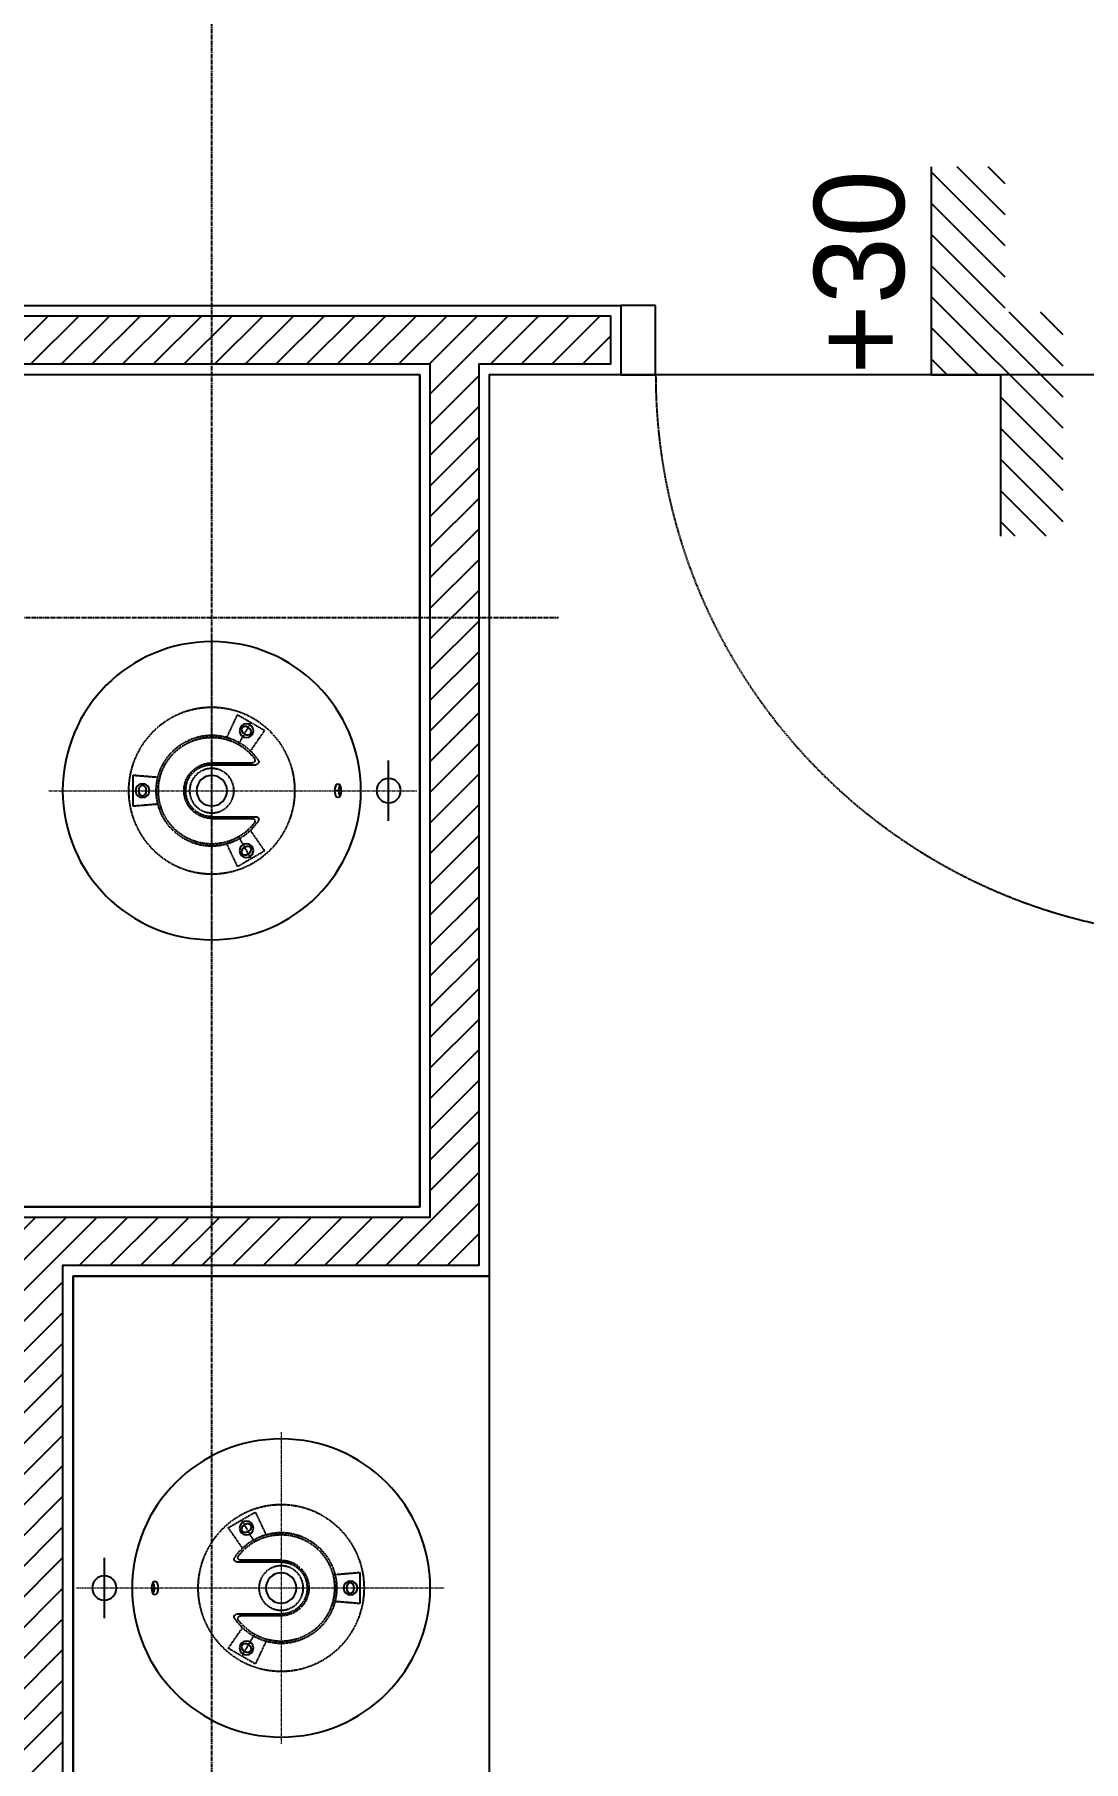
# Model space of a CAD drawing. Header units: inches. Extents: x 1721084 to 1854744, y 225101 to 488646.
# Drawn here: x 1830160 to 1831673, y 302026 to 304517 of the extents above; entities that cross this region are included whole.
import ezdxf
from ezdxf.enums import TextEntityAlignment as Align

# ---------------------------------------------------------------- set-up
doc = ezdxf.new("R2010")
doc.units = ezdxf.units.IN
doc.header["$MEASUREMENT"] = 0
for name, pattern in [('X-PL-T3$0$X-GRID-TYPICAL$0$CENTER2', [1.125, 0.75, -0.125, 0.125, -0.125]), ('X-PL-T3$0$X-WC-ME_3_5$0$CENTER', [6, 3, -1, 1, -1]), ('X-PL-T3$0$X-WC-ME_3_5$0$DASHED', [0.75, 0.5, -0.25]), ('X-PL-T3$0$X-WC-ME_3_5$0$DASHEDX2', [1.5, 1, -0.5])]:
    doc.linetypes.add(name, pattern=pattern)
for name, color, linetype in [('X-PL-T3$0$A-XREF', 250, 'Continuous'), ('X-PL-T3$0$X-GRID-TYPICAL$0$A-GRID', 250, 'X-PL-T3$0$X-GRID-TYPICAL$0$CENTER2'), ('X-PL-T3$0$X-PL-T3$0$A-ANNO-COTE', 250, 'Continuous'), ('X-PL-T3$0$X-PL-T3$0$A-XREF', 250, 'Continuous'), ('X-PL-T3$0$X-WC-ME_3_5$0$A-FLOR', 12, 'Continuous'), ('X-PL-T3$0$X-WC-ME_3_5$0$A-FLOR-DOOR', 32, 'Continuous'), ('X-PL-T3$0$X-WC-ME_3_5$0$A-FLOR-PATT', 250, 'Continuous'), ('X-PL-T3$0$X-WC-ME_3_5$0$A-FLOR-WALL', 7, 'Continuous'), ('X-PL-T3$0$X-WC-ME_3_5$0$A-FLOR-WALL-FNSH', 16, 'Continuous'), ('X-PL-T3$0$X-WC-ME_3_5$0$A-FURN-EQPM', 49, 'Continuous')]:
    doc.layers.add(name, color=color, linetype=linetype)
doc.styles.add('X-PL-T3$0$X-PL-T3$0$ARIAL', font='arial.ttf')
doc.styles.add('X-PL-T3$0$X-PL-T3$0$HDUNGARC', font='vn_vni.shx')

# ---------------------------------------------------------------- blocks, each defined once
blk = doc.blocks.new('X-PL-T3$0$X-GRID-TYPICAL')
at = {"layer": 'X-PL-T3$0$X-GRID-TYPICAL$0$A-GRID', "ltscale": 8}
for p, q in [((15100.00000000003, -3650.000000000033), (15100.00000000002, 14420.00771470643)), ((-3599.99999999984, 2050.000000000011), (15600.00000000018, 2050.000000000011))]:
    blk.add_line(p, q, dxfattribs=at)
blk = doc.blocks.new('*U323')
h = blk.add_hatch()
h.set_pattern_fill('ANSI31', color=8, scale=0.3, angle=90, style=0)
h.set_pattern_definition([(135, (-7.99988500187328, -2.701742475610145), (-0.6735192090801866, -0.6735192090801864), [])])
h.paths.add_polyline_path([(-8.99988500187328, 2.999991874275336), (-8.999885001873167, -0.2017450536189642), (-2.701737981551444, -0.2017450536190353), (-2.701737981551218, -2.70174247561006), (6.982453504313768, -2.701742475610145), (6.982453504313768, 0), (0, 0), (0, 3.000001160833078)])
blk.add_lwpolyline([(-8.99988500187328, 2.999991874275336), (0, 3.000001160833078), (0, 0), (6.982453504313768, 0)])
at = {"style": 'X-PL-T3$0$X-PL-T3$0$ARIAL', "width": 0.8}
blk.add_attdef('SETDOWN', (0.5, 0.5), '', height=2.5, dxfattribs=at)
blk = doc.blocks.new('*U377')
blk.add_lwpolyline([(-810, 0), (-770, 0), (-770, 810.0000033719261), (-810, 810.0000033719261)], close=True)
at = {"color": 0}
for points in [[(-810, -100.0000005913898), (-860, -100.0000005913898), (-860, 0), (-810, 0)], [(0, -100.0000005913898), (50, -100.0000005913898), (50, 0), (0, 0)]]:
    blk.add_lwpolyline(points, close=True, dxfattribs=at)
at = {"color": 8, "linetype": 'X-PL-T3$0$X-WC-ME_3_5$0$DASHEDX2'}
blk.add_arc((-811.793547901827, -0.7172682957170764), 811.7938132494513, 0.0463257464177674, 87.04893910823775, dxfattribs=at)
blk = doc.blocks.new('X-PL-T3$0$X-WC-ME_3_5$0$lavabo am plan')
at = {"linetype": 'X-PL-T3$0$X-WC-ME_3_5$0$CENTER', "lineweight": 13, "ltscale": 0.3}
for p, q in [((0, 235), (0, -295.694780149819)), ((224.9999999999996, -5.68e-14), (-225, 0))]:
    blk.add_line(p, q, dxfattribs=at)
at = {"linetype": 'X-PL-T3$0$X-WC-ME_3_5$0$DASHED'}
for p, q in [((-22.50000000000182, 113.4618301174669), (-19.50000000000182, 77.58704788816249)), ((22.5, 113.4618301174669), (-22.50000000000182, 113.4618301174669)), ((19.5, 77.58704788816249), (22.5, 113.4618301174669)), ((-40, 0), (-40, -58.24946351684229)), ((-37.5, 0), (-37.5, -63.66906627240495)), ((-76.94235447579013, -21.90602857028352), (-109.5108272416019, -37.24534347358167)), ((37.5, -5.68e-14), (37.49999999999818, -63.66906627240495)), ((40, -5.68e-14), (40, -58.24946351684229)), ((109.5108272416, -37.24534347358173), (76.94235447578649, -21.90602857028358)), ((-109.5108272416019, -37.24534347358167), (-87.01082724160005, -76.21648664388158)), ((-66.68395609140316, -38.5), (-98.26082724160187, -56.73091505873344)), ((66.68395609140134, -38.50000000000007), (98.26082724160005, -56.7309150587335)), ((87.01082724160005, -76.2164866438816), (109.5108272416, -37.24534347358173)), ((-87.01082724160005, -76.21648664388158), (-57.44235447579011, -55.68101931787714)), ((57.44235447578649, -55.68101931787714), (87.01082724160005, -76.2164866438816))]:
    blk.add_line(p, q, dxfattribs=at)
for p, q in [((0, -187), (0, -177)), ((43.57843161993878, -255), (-43.57843161994241, -255))]:
    blk.add_line(p, q)
for centre, radius in [((0, 0), 215), ((0, 99.8815965698068), 10), ((0, 0), 21.99999999999977), ((-86.50000000000182, -49.9407982849025), 10), ((86.5, -49.94079828490253), 10), ((0, -255), 17.5)]:
    blk.add_circle(centre, radius)
for radius in [120, 32]:
    blk.add_circle((0, 0), radius, dxfattribs=at)
for centre, radius, start, end in [((0, 0), 79.9999999999999, 303.0966261775171, 236.9033738224829), ((0, 0), 76.99999999999987, 307.0663690967216, 232.9336309032783), ((0, 0), 39.99999999999989, 0, 180), ((0, 0), 37.49999999999977, 0, 180), ((-44, -58.24946351684229), 4, 232.9336309032783, 0), ((-41.5, -63.66906627240495), 4, 236.9033738224829, 0), ((41.49999999999818, -63.66906627240495), 4, 180, 303.0966261775171), ((44, -58.24946351684229), 4, 180, 307.0663690967216)]:
    blk.add_arc(centre, radius, start, end, dxfattribs=at)
blk.add_arc((0, -200.3247332706779), 17.32473327067913, 63.24474391513669, 116.7552560848633)
for centre, major_axis, ratio in [((0, 99.881596569805), (7.5, -9e-16), 0.7333333333333333), ((-86.50000000000182, -49.9407982849025), (3.74999999999999, -6.495190528383295), 0.7333333333333333), ((86.5, -49.94079828490253), (3.750000000000003, 6.495190528383287), 0.7333333333333333), ((0, -182), (9.5, -1.2e-15), 0.5263157894736842)]:
    blk.add_ellipse(centre, major_axis=major_axis, ratio=ratio)
blk = doc.blocks.new('X-PL-T3$0$X-WC-ME_3_5')
at = {"layer": 'X-PL-T3$0$X-WC-ME_3_5$0$A-FLOR-PATT'}
h = blk.add_hatch(dxfattribs=at)
h.set_pattern_fill('ANSI31', color=250, scale=250)
h.set_pattern_definition([(45, (0, 0), (-22.09708691207961, 22.09708691207961), [])])
h.paths.add_polyline_path([(13685.00000000015, 2485.000000000026), (13585.0000000003, 2485.000000000026), (13585.0000000003, 2415.000000000026), (13685.00000000015, 2415.000000000026)])
h.paths.add_polyline_path([(15675.00000000016, 2485.000000000011), (14625.00000000015, 2485.000000000011), (14625.00000000015, 2415.000000000026), (15415.0000000002, 2415.000000000026), (15415.0000000002, 1184.965802980234), (14815.00000000021, 1184.965802980234), (14815.00000000028, -714.9999999998987), (14885.00000000021, -714.999999999898), (14885.00000000021, 1114.965802980234), (15485.00000000021, 1114.965802980234), (15485.00000000021, 2415.000000000011), (15675.00000000016, 2415.000000000011)])
h.paths.add_polyline_path([(17779.00000000013, 2085.000000000016), (16785.00000000013, 2085.000000000025), (16785.00000000016, 2885.000000000011), (16715.00000000016, 2885.000000000011), (16715.00000000016, 2485.000000000011), (16615.00000000016, 2485.000000000011), (16615.00000000016, 2415.000000000011), (16715.00000000015, 2415.000000000011), (16715.0000000001, 615.0000000000233), (16785.00000000016, 615.0000000000127), (16785.00000000015, 2015.000000000025), (17709.00000000015, 2015.000000000016), (17709.00000000016, 615.0000000000159), (19915.00000000009, 615.0000000000252), (19915.00000000013, 685.0000000000252), (17779.00000000015, 685.0000000000159)])
h.paths.add_polyline_path([(20684.99999918886, 2085.000001873549), (20515.00000000014, 2085.000001873549), (20515.00000000014, 685.0000000000252), (20684.99999918885, 685.0000000000258)])
at = {"layer": 'X-PL-T3$0$X-WC-ME_3_5$0$A-FLOR'}
blk.add_lwpolyline([(16600.00000000016, 2399.999999408592), (15690.00000000016, 2399.999999408592)], dxfattribs=at)
at = {"layer": 'X-PL-T3$0$X-WC-ME_3_5$0$A-FLOR-WALL'}
blk.add_lwpolyline([(14815.00000000028, -714.999999999898), (14815.00000000021, 1184.965802980234), (15415.0000000002, 1184.965802980234), (15415.0000000002, 2415.000000000026), (14625.00000000015, 2415.000000000026), (14625.00000000015, 2485.000000000011), (15675.00000000016, 2485.000000000011), (15675.00000000016, 2415.000000000011), (15485.00000000021, 2415.000000000011), (15485.00000000021, 1114.965802980234), (14885.00000000021, 1114.965802980234), (14885.00000000021, -714.9999999998983), (14815.00000000028, -714.999999999898)], dxfattribs=at)
at = {"layer": 'X-PL-T3$0$X-WC-ME_3_5$0$A-FLOR-WALL-FNSH', "ltscale": 200}
for points in [[(15400.00000000021, 2400.000000000026), (14610.00000000015, 2400.000000000026), (14610.00000000015, 2500.000000000011), (15690.00000000016, 2500.000000000011), (15690.00000000016, 2400.000000000011), (15500.00000000021, 2400.000000000011), (15500.00000000021, 1099.965802980234), (14900.00000000021, 1099.965802980234), (14900.00000000021, -699.9999999999745)], [(15400.00000000021, 2400.000000000026), (15400.00000000021, 1199.965802980234), (14800.00000000021, 1199.965802980234), (14800.00000000003, -700.0000000000313), (14500.00000000021, -700.0000000000036), (14500.00000000021, -1000.000000000003), (14815.00000000028, -1000.000000000003)]]:
    blk.add_lwpolyline(points, dxfattribs=at)
at = {"layer": 'X-PL-T3$0$X-WC-ME_3_5$0$A-FURN-EQPM'}
for points in [[(14800.00000000021, 1199.965802980234), (15400.00000000021, 1199.965802980234), (15400.00000000021, 2400.000000000026), (14800.00000000021, 2400.000000000026)], [(14900.00000000021, 1099.965802980234), (15500.00000000021, 1099.965802980234), (15500.00000000021, -699.9829014900787), (14900.00000000021, -700.0170985098703)]]:
    blk.add_lwpolyline(points, close=True, dxfattribs=at)
at = {"layer": 'X-PL-T3$0$X-WC-ME_3_5$0$A-FLOR-DOOR', "rotation": 180}
blk.add_blockref('*U377', (15740.00000000016, 2399.999999408621), dxfattribs=at)
at = {"layer": 'X-PL-T3$0$X-WC-ME_3_5$0$A-FURN-EQPM', "xscale": -1}
for p, rotation in [((15100.0000000002, 1799.982901490129), 90), ((15200.00000000021, 649.9829014901297), 270)]:
    blk.add_blockref('X-PL-T3$0$X-WC-ME_3_5$0$lavabo am plan', p, dxfattribs=dict(at, rotation=rotation))
blk = doc.blocks.new('X-PL-T3$0$X-PL-T3')
at = {"layer": 'X-PL-T3$0$X-PL-T3$0$A-ANNO-COTE'}
ref = blk.add_blockref('*U323', (16237.29189013751, 2399.999999408592), dxfattribs=dict(at, xscale=-33.33333333333334, yscale=33.33333333333334, zscale=33.33333333333334, rotation=90))
ref.add_attrib('SETDOWN', '+30', dxfattribs={"layer": '0', "height": 130, "rotation": 90, "style": 'X-PL-T3$0$X-PL-T3$0$HDUNGARC'}).set_placement((16137.29185144307, 2399.999999408592), align=Align.BOTTOM_LEFT)
at = {"layer": 'X-PL-T3$0$X-PL-T3$0$A-XREF'}
blk.add_blockref('X-PL-T3$0$X-GRID-TYPICAL', (0, 0), dxfattribs=at)
blk.add_blockref('X-PL-T3$0$X-WC-ME_3_5', (0, 0), dxfattribs=at)
blk = doc.blocks.new('X-PL-T3')
at = {"layer": 'X-PL-T3$0$A-XREF'}
blk.add_blockref('X-PL-T3$0$X-PL-T3', (0, 0), dxfattribs=at)

msp = doc.modelspace()

# ---------------------------------------------------------------- block references
msp.add_blockref('X-PL-T3', (1815315.774858277, 301626.4076721269))

doc.saveas('drawing.dxf')
